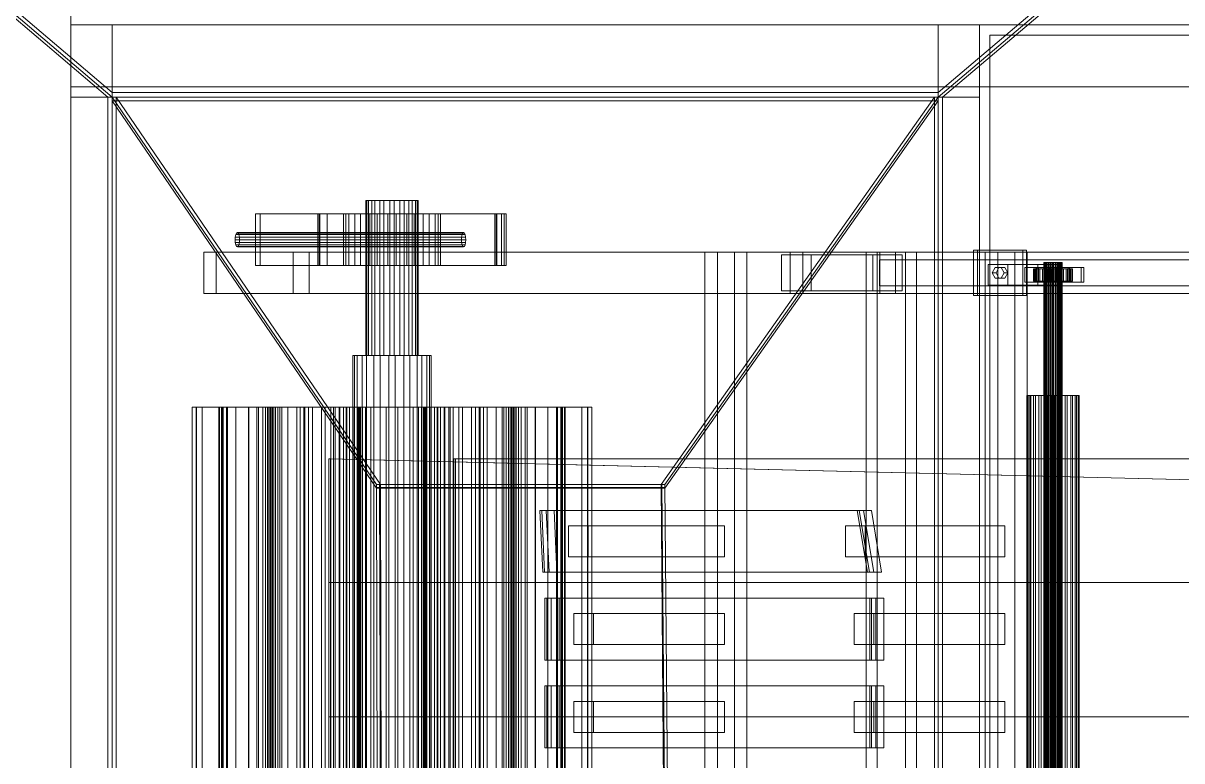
# Model space of a CAD drawing. Header units: millimetres. Extents: x -1970 to 34302, y -65268 to 6837.
# Drawn here: x 1588 to 2710, y -18042 to -17328 of the extents above; entities that cross this region are included whole.
import ezdxf

# ---------------------------------------------------------------- set-up
doc = ezdxf.new("R2010")
doc.units = ezdxf.units.MM
for name, color, linetype, lineweight in [('superior_C01', 7, 'Continuous', 0), ('superior_tolva', 7, 'Continuous', 0), ('superior_tolva-C01', 7, 'Continuous', 0)]:
    doc.layers.add(name, color=color, linetype=linetype, lineweight=lineweight)

msp = doc.modelspace()

# ---------------------------------------------------------------- linework, layer by layer
at = {"layer": 'superior_C01'}
for p, q in [((1920.841, -17500), (1919.719, -17500)), ((1919.719, -17500), (1922.467, -17500)), ((1919.719, -17500), (1919.719, -17650)), ((1925.66, -17500), (1920.841, -17500)), ((1920.841, -17500), (1920.841, -17650)), ((1922.467, -17500), (1928.665, -17500)), ((1922.467, -17500), (1922.467, -17650)), ((1933.443, -17500), (1925.66, -17500)), ((1925.66, -17500), (1925.66, -17650)), ((1928.665, -17500), (1937.369, -17500)), ((1928.665, -17500), (1928.665, -17650)), ((1943.006, -17500), (1933.443, -17500)), ((1933.443, -17500), (1933.443, -17650)), ((1937.369, -17500), (1947.255, -17500)), ((1937.369, -17500), (1937.369, -17650)), ((1952.892, -17500), (1943.006, -17500)), ((1943.006, -17500), (1943.006, -17650)), ((1947.255, -17500), (1956.818, -17500)), ((1947.255, -17500), (1947.255, -17650)), ((1961.597, -17500), (1952.892, -17500)), ((1952.892, -17500), (1952.892, -17650)), ((1956.818, -17500), (1964.602, -17500)), ((1956.818, -17500), (1956.818, -17650)), ((1967.795, -17500), (1961.597, -17500)), ((1961.597, -17500), (1961.597, -17650)), ((1964.602, -17500), (1969.421, -17500)), ((1964.602, -17500), (1964.602, -17650)), ((1970.542, -17500), (1967.795, -17500)), ((1967.795, -17500), (1967.795, -17650)), ((1969.421, -17500), (1970.542, -17500)), ((1969.421, -17650), (1969.421, -17500)), ((1970.542, -17500), (1970.542, -17650)), ((2051.039, -17513), (1812.901, -17513)), ((1812.901, -17513), (1812.901, -17563)), ((1817.467, -17513), (1812.901, -17513)), ((1817.467, -17563), (1817.467, -17513)), ((1817.467, -17513), (2055.605, -17513)), ((2044.862, -17513), (1873.402, -17513)), ((1873.402, -17513), (1873.402, -17563)), ((1875.229, -17513), (1873.402, -17513)), ((2046.079, -17513), (1874.62, -17513)), ((1874.62, -17513), (1874.62, -17563)), ((1882.229, -17513), (1874.62, -17513)), ((1875.229, -17563), (1875.229, -17513)), ((1875.229, -17513), (2046.688, -17513)), ((1882.229, -17563), (1882.229, -17513)), ((1882.229, -17513), (2053.689, -17513)), ((1900.361, -17513), (1898.294, -17513)), ((1898.294, -17513), (1903.358, -17513)), ((1898.294, -17513), (1898.294, -17563)), ((1909.243, -17513), (1900.361, -17513)), ((1900.361, -17513), (1900.361, -17563)), ((1903.358, -17513), (1914.781, -17513)), ((1903.358, -17513), (1903.358, -17563)), ((1923.589, -17513), (1909.243, -17513)), ((1909.243, -17513), (1909.243, -17563)), ((1914.781, -17513), (1930.825, -17513)), ((1914.781, -17513), (1914.781, -17563)), ((1941.215, -17513), (1923.589, -17513)), ((1923.589, -17513), (1923.589, -17563)), ((1930.825, -17513), (1949.047, -17513)), ((1930.825, -17513), (1930.825, -17563)), ((1959.437, -17513), (1941.215, -17513)), ((1941.215, -17513), (1941.215, -17563)), ((1949.047, -17513), (1966.672, -17513)), ((1949.047, -17513), (1949.047, -17563)), ((1975.48, -17513), (1959.437, -17513)), ((1959.437, -17513), (1959.437, -17563)), ((1966.672, -17513), (1981.018, -17513)), ((1966.672, -17513), (1966.672, -17563)), ((1986.904, -17513), (1975.48, -17513)), ((1975.48, -17513), (1975.48, -17563)), ((1981.018, -17513), (1989.901, -17513)), ((1981.018, -17513), (1981.018, -17563)), ((1991.967, -17513), (1986.904, -17513)), ((1986.904, -17513), (1986.904, -17563)), ((1989.901, -17513), (1991.967, -17513)), ((1989.901, -17563), (1989.901, -17513)), ((1991.967, -17513), (1991.967, -17563)), ((2044.862, -17563), (2044.862, -17513)), ((2044.862, -17513), (2046.688, -17513)), ((2046.079, -17563), (2046.079, -17513)), ((2046.079, -17513), (2053.689, -17513)), ((2046.688, -17513), (2046.688, -17563)), ((2051.039, -17563), (2051.039, -17513)), ((2051.039, -17513), (2055.605, -17513)), ((2053.689, -17513), (2053.689, -17563)), ((2055.605, -17513), (2055.605, -17563)), ((1793.241, -17538), (1793.404, -17535.321)), ((1793.404, -17540.679), (1793.241, -17538)), ((1793.241, -17538), (2012.328, -17538)), ((1793.404, -17535.321), (1793.865, -17533.05)), ((1793.404, -17535.321), (2012.491, -17535.321)), ((1793.865, -17533.05), (1794.557, -17531.533)), ((1793.865, -17533.05), (2012.952, -17533.05)), ((1794.557, -17531.533), (1795.372, -17531)), ((1794.557, -17531.533), (2013.644, -17531.533)), ((1795.372, -17531), (1796.187, -17531.533)), ((2014.459, -17531), (1795.372, -17531)), ((1796.187, -17531.533), (1796.879, -17533.05)), ((1796.187, -17531.533), (2015.274, -17531.533)), ((1796.879, -17533.05), (1797.341, -17535.321)), ((1796.879, -17533.05), (2015.966, -17533.05)), ((1797.341, -17535.321), (1797.503, -17538)), ((1797.341, -17535.321), (2016.427, -17535.321)), ((1797.503, -17538), (1797.341, -17540.679)), ((1797.503, -17538), (2016.59, -17538)), ((2012.491, -17535.321), (2012.328, -17538)), ((2012.328, -17538), (2012.491, -17540.679)), ((2012.952, -17533.05), (2012.491, -17535.321)), ((2013.644, -17531.533), (2012.952, -17533.05)), ((2014.459, -17531), (2013.644, -17531.533)), ((2015.274, -17531.533), (2014.459, -17531)), ((2015.966, -17533.05), (2015.274, -17531.533)), ((2016.427, -17535.321), (2015.966, -17533.05)), ((2016.59, -17538), (2016.427, -17535.321)), ((2016.427, -17540.679), (2016.59, -17538)), ((1793.865, -17542.95), (1793.404, -17540.679)), ((1793.404, -17540.679), (2012.491, -17540.679)), ((1794.557, -17544.467), (1793.865, -17542.95)), ((1793.865, -17542.95), (2012.952, -17542.95)), ((1795.372, -17545), (1794.557, -17544.467)), ((1794.557, -17544.467), (2013.644, -17544.467)), ((1796.187, -17544.467), (1795.372, -17545)), ((1795.372, -17545), (2014.459, -17545)), ((1796.879, -17542.95), (1796.187, -17544.467)), ((1796.187, -17544.467), (2015.274, -17544.467)), ((1797.341, -17540.679), (1796.879, -17542.95)), ((1796.879, -17542.95), (2015.966, -17542.95)), ((1797.341, -17540.679), (2016.427, -17540.679)), ((2012.491, -17540.679), (2012.952, -17542.95)), ((2012.952, -17542.95), (2013.644, -17544.467)), ((2013.644, -17544.467), (2014.459, -17545)), ((2014.459, -17545), (2015.274, -17544.467)), ((2015.274, -17544.467), (2015.966, -17542.95)), ((2015.966, -17542.95), (2016.427, -17540.679)), ((2555.999, -17548), (2508.371, -17548)), ((2508.371, -17548), (2508.371, -17592)), ((2512.024, -17548), (2508.371, -17548)), ((2512.024, -17592), (2512.024, -17548)), ((2512.024, -17548), (2559.651, -17548)), ((2555.999, -17592), (2555.999, -17548)), ((2555.999, -17548), (2559.651, -17548)), ((2559.651, -17548), (2559.651, -17592)), ((1762.806, -17550), (1774.981, -17550)), ((1762.806, -17590), (1762.806, -17550)), ((2330.717, -17550), (1762.806, -17550)), ((1774.981, -17550), (1774.981, -17590)), ((1774.981, -17550), (2342.892, -17550)), ((1849.553, -17550), (1864.772, -17550)), ((1849.553, -17590), (1849.553, -17550)), ((2417.465, -17550), (1849.553, -17550)), ((1864.772, -17550), (1864.772, -17590)), ((1864.772, -17550), (2432.683, -17550)), ((2276.695, -17550), (2248.118, -17550)), ((2248.118, -17550), (2248.118, -18450)), ((2260.293, -17550), (2248.118, -17550)), ((2260.293, -18450), (2260.293, -17550)), ((2260.293, -17550), (2288.87, -17550)), ((2276.695, -18450), (2276.695, -17550)), ((2276.695, -17550), (2288.87, -17550)), ((2288.87, -17550), (2288.87, -18450)), ((2351.093, -17552.5), (2322.516, -17552.5)), ((2322.516, -17552.5), (2322.516, -17587.5)), ((2410.786, -17552.5), (2322.516, -17552.5)), ((2330.717, -17550), (2342.892, -17550)), ((2330.717, -17590), (2330.717, -17550)), ((3473.779, -17550), (2330.717, -17550)), ((2342.892, -17550), (2342.892, -17590)), ((2342.892, -17550), (3485.954, -17550)), ((2351.093, -17587.5), (2351.093, -17552.5)), ((2351.093, -17552.5), (2439.362, -17552.5)), ((2442.603, -17550), (2404.501, -17550)), ((2404.501, -17550), (2404.501, -18450)), ((2415.154, -17550), (2404.501, -17550)), ((2410.786, -17587.5), (2410.786, -17552.5)), ((2410.786, -17552.5), (2439.362, -17552.5)), ((2415.154, -18450), (2415.154, -17550)), ((2415.154, -17550), (2453.256, -17550)), ((2417.28, -17557.5), (2432.868, -17557.5)), ((2417.28, -17582.5), (2417.28, -17557.5)), ((3472.073, -17557.5), (2417.28, -17557.5)), ((2417.465, -17550), (2432.683, -17550)), ((2417.465, -17590), (2417.465, -17550)), ((3560.527, -17550), (2417.465, -17550)), ((2432.683, -17550), (2432.683, -17590)), ((2432.683, -17550), (3575.745, -17550)), ((2432.868, -17557.5), (2432.868, -17582.5)), ((2432.868, -17557.5), (3487.661, -17557.5)), ((2439.362, -17552.5), (2439.362, -17587.5)), ((2442.603, -18450), (2442.603, -17550)), ((2442.603, -17550), (2453.256, -17550)), ((2453.256, -17550), (2453.256, -18450)), ((2548.172, -17550), (2519.596, -17550)), ((2519.596, -17550), (2519.596, -18450)), ((2531.771, -17550), (2519.596, -17550)), ((2531.771, -18450), (2531.771, -17550)), ((2531.771, -17550), (2560.347, -17550)), ((2548.172, -18450), (2548.172, -17550)), ((2548.172, -17550), (2560.347, -17550)), ((2560.347, -17550), (2560.347, -18450)), ((2576.528, -17560), (2576.332, -17560)), ((2576.332, -17560), (2576.749, -17560)), ((2576.332, -18440), (2576.332, -17560)), ((2577.323, -17560), (2576.528, -17560)), ((2576.528, -18440), (2576.528, -17560)), ((2576.749, -17560), (2577.75, -17560)), ((2576.749, -18440), (2576.749, -17560)), ((2578.663, -17560), (2577.323, -17560)), ((2577.323, -18440), (2577.323, -17560)), ((2577.75, -17560), (2579.267, -17560)), ((2577.75, -18440), (2577.75, -17560)), ((2580.457, -17560), (2578.663, -17560)), ((2578.663, -18440), (2578.663, -17560)), ((2579.267, -17560), (2581.197, -17560)), ((2579.267, -18440), (2579.267, -17560)), ((2582.583, -17560), (2580.457, -17560)), ((2580.457, -18440), (2580.457, -17560)), ((2581.197, -17560), (2583.408, -17560)), ((2581.197, -18440), (2581.197, -17560)), ((2584.895, -17560), (2582.583, -17560)), ((2582.583, -18440), (2582.583, -17560)), ((2583.408, -17560), (2585.749, -17560)), ((2583.408, -18440), (2583.408, -17560)), ((2587.236, -17560), (2584.895, -17560)), ((2584.895, -18440), (2584.895, -17560)), ((2585.749, -17560), (2588.062, -17560)), ((2585.749, -18440), (2585.749, -17560)), ((2589.447, -17560), (2587.236, -17560)), ((2587.236, -18440), (2587.236, -17560)), ((2588.062, -17560), (2590.187, -17560)), ((2588.062, -18440), (2588.062, -17560)), ((2591.377, -17560), (2589.447, -17560)), ((2589.447, -18440), (2589.447, -17560)), ((2590.187, -17560), (2591.981, -17560)), ((2590.187, -18440), (2590.187, -17560)), ((2592.894, -17560), (2591.377, -17560)), ((2591.377, -18440), (2591.377, -17560)), ((2591.981, -17560), (2593.321, -17560)), ((2591.981, -18440), (2591.981, -17560)), ((2593.895, -17560), (2592.894, -17560)), ((2592.894, -18440), (2592.894, -17560)), ((2593.321, -17560), (2594.116, -17560)), ((2593.321, -18440), (2593.321, -17560)), ((2594.312, -17560), (2593.895, -17560)), ((2593.895, -17560), (2593.895, -18440)), ((2594.116, -17560), (2594.312, -17560)), ((2594.116, -18440), (2594.116, -17560)), ((2594.312, -18440), (2594.312, -17560)), ((1812.901, -17563), (2051.039, -17563)), ((1812.901, -17563), (1817.467, -17563)), ((2055.605, -17563), (1817.467, -17563)), ((1873.402, -17563), (2044.862, -17563)), ((1873.402, -17563), (1875.229, -17563)), ((1874.62, -17563), (2046.079, -17563)), ((1874.62, -17563), (1882.229, -17563)), ((2046.688, -17563), (1875.229, -17563)), ((2053.689, -17563), (1882.229, -17563)), ((1903.358, -17563), (1898.294, -17563)), ((1898.294, -17563), (1900.361, -17563)), ((1900.361, -17563), (1909.243, -17563)), ((1914.781, -17563), (1903.358, -17563)), ((1909.243, -17563), (1923.589, -17563)), ((1930.825, -17563), (1914.781, -17563)), ((1923.589, -17563), (1941.215, -17563)), ((1949.047, -17563), (1930.825, -17563)), ((1941.215, -17563), (1959.437, -17563)), ((1966.672, -17563), (1949.047, -17563)), ((1959.437, -17563), (1975.48, -17563)), ((1981.018, -17563), (1966.672, -17563)), ((1975.48, -17563), (1986.904, -17563)), ((1989.901, -17563), (1981.018, -17563)), ((1986.904, -17563), (1991.967, -17563)), ((1991.967, -17563), (1989.901, -17563)), ((2046.688, -17563), (2044.862, -17563)), ((2053.689, -17563), (2046.079, -17563)), ((2055.605, -17563), (2051.039, -17563)), ((2541.711, -17562), (2522.66, -17562)), ((2522.66, -17562), (2522.66, -17582)), ((2570.622, -17562), (2522.66, -17562)), ((2526.47, -17570), (2529.327, -17564.804)), ((2529.327, -17575.196), (2526.47, -17570)), ((2526.47, -17570), (2530.122, -17570)), ((2529.327, -17564.804), (2535.043, -17564.804)), ((2532.98, -17564.804), (2529.327, -17564.804)), ((2532.98, -17564.804), (2530.122, -17570)), ((2530.122, -17570), (2532.98, -17575.196)), ((2538.695, -17564.804), (2532.98, -17564.804)), ((2535.043, -17564.804), (2537.9, -17570)), ((2538.695, -17564.804), (2535.043, -17564.804)), ((2537.9, -17570), (2535.043, -17575.196)), ((2541.553, -17570), (2537.9, -17570)), ((2541.553, -17570), (2538.695, -17564.804)), ((2538.695, -17575.196), (2541.553, -17570)), ((2541.711, -17582), (2541.711, -17562)), ((2541.711, -17562), (2589.673, -17562)), ((2569.405, -17565), (2557.974, -17565)), ((2557.974, -17565), (2557.974, -17579)), ((2570.758, -17565), (2557.974, -17565)), ((2566.757, -17566), (2566.344, -17566)), ((2566.344, -17566), (2576.332, -17566)), ((2566.344, -17578), (2566.344, -17566)), ((2566.344, -17566), (2567.224, -17566)), ((2568.435, -17566), (2566.757, -17566)), ((2566.757, -17566), (2576.528, -17566)), ((2566.757, -17578), (2566.757, -17566)), ((2567.224, -17566), (2576.749, -17566)), ((2567.224, -17578), (2567.224, -17566)), ((2567.224, -17566), (2569.337, -17566)), ((2571.265, -17566), (2568.435, -17566)), ((2568.435, -17566), (2577.323, -17566)), ((2568.435, -17578), (2568.435, -17566)), ((2612.71, -17565), (2568.892, -17565)), ((2568.892, -17565), (2568.892, -17579)), ((2571.327, -17565), (2568.892, -17565)), ((2569.337, -17566), (2577.75, -17566)), ((2569.337, -17578), (2569.337, -17566)), ((2569.337, -17566), (2572.54, -17566)), ((2569.405, -17579), (2569.405, -17565)), ((2569.405, -17565), (2582.189, -17565)), ((2570.622, -17582), (2570.622, -17562)), ((2570.622, -17562), (2589.673, -17562)), ((2570.758, -17579), (2570.758, -17565)), ((2570.758, -17565), (2582.189, -17565)), ((2575.052, -17566), (2571.265, -17566)), ((2571.265, -17566), (2578.663, -17566)), ((2571.265, -17578), (2571.265, -17566)), ((2571.327, -17579), (2571.327, -17565)), ((2571.327, -17565), (2615.145, -17565)), ((2572.54, -17566), (2579.267, -17566)), ((2572.54, -17578), (2572.54, -17566)), ((2572.54, -17566), (2576.614, -17566)), ((2579.539, -17566), (2575.052, -17566)), ((2575.052, -17566), (2580.457, -17566)), ((2575.052, -17578), (2575.052, -17566)), ((2576.332, -17566), (2576.528, -17566)), ((2576.332, -17566), (2576.332, -17578)), ((2576.749, -17566), (2576.332, -17566)), ((2576.528, -17566), (2577.323, -17566)), ((2576.528, -17566), (2576.528, -17578)), ((2576.614, -17566), (2581.197, -17566)), ((2576.614, -17578), (2576.614, -17566)), ((2576.614, -17566), (2581.281, -17566)), ((2576.749, -17566), (2576.749, -17578)), ((2577.75, -17566), (2576.749, -17566)), ((2577.323, -17566), (2578.663, -17566)), ((2577.323, -17566), (2577.323, -17578)), ((2577.75, -17566), (2577.75, -17578)), ((2579.267, -17566), (2577.75, -17566)), ((2578.663, -17566), (2580.457, -17566)), ((2578.663, -17566), (2578.663, -17578)), ((2579.267, -17566), (2579.267, -17578)), ((2581.197, -17566), (2579.267, -17566)), ((2584.42, -17566), (2579.539, -17566)), ((2579.539, -17566), (2582.583, -17566)), ((2579.539, -17578), (2579.539, -17566)), ((2580.457, -17566), (2582.583, -17566)), ((2580.457, -17566), (2580.457, -17578)), ((2581.197, -17566), (2581.197, -17578)), ((2583.408, -17566), (2581.197, -17566)), ((2581.281, -17566), (2583.408, -17566)), ((2581.281, -17578), (2581.281, -17566)), ((2581.281, -17566), (2586.224, -17566)), ((2582.189, -17565), (2582.189, -17579)), ((2582.583, -17566), (2584.895, -17566)), ((2582.583, -17566), (2582.583, -17578)), ((2583.408, -17566), (2583.408, -17578)), ((2585.749, -17566), (2583.408, -17566)), ((2589.363, -17566), (2584.42, -17566)), ((2584.42, -17566), (2584.895, -17566)), ((2584.42, -17578), (2584.42, -17566)), ((2584.895, -17566), (2587.236, -17566)), ((2584.895, -17566), (2584.895, -17578)), ((2586.224, -17566), (2585.749, -17566)), ((2585.749, -17566), (2585.749, -17578)), ((2588.062, -17566), (2585.749, -17566)), ((2586.224, -17578), (2586.224, -17566)), ((2586.224, -17566), (2591.105, -17566)), ((2589.363, -17566), (2587.236, -17566)), ((2587.236, -17566), (2589.447, -17566)), ((2587.236, -17566), (2587.236, -17578)), ((2591.105, -17566), (2588.062, -17566)), ((2588.062, -17566), (2588.062, -17578)), ((2590.187, -17566), (2588.062, -17566)), ((2599.886, -17565), (2588.456, -17565)), ((2588.456, -17565), (2588.456, -17579)), ((2601.24, -17565), (2588.456, -17565)), ((2594.03, -17566), (2589.363, -17566)), ((2589.363, -17578), (2589.363, -17566)), ((2594.03, -17566), (2589.447, -17566)), ((2589.447, -17566), (2591.377, -17566)), ((2589.447, -17566), (2589.447, -17578)), ((2589.673, -17562), (2589.673, -17582)), ((2595.592, -17566), (2590.187, -17566)), ((2590.187, -17566), (2590.187, -17578)), ((2591.981, -17566), (2590.187, -17566)), ((2591.105, -17578), (2591.105, -17566)), ((2591.105, -17566), (2595.592, -17566)), ((2598.104, -17566), (2591.377, -17566)), ((2591.377, -17566), (2592.894, -17566)), ((2591.377, -17566), (2591.377, -17578)), ((2599.38, -17566), (2591.981, -17566)), ((2591.981, -17566), (2591.981, -17578)), ((2593.321, -17566), (2591.981, -17566)), ((2601.307, -17566), (2592.894, -17566)), ((2592.894, -17566), (2593.895, -17566)), ((2592.894, -17566), (2592.894, -17578)), ((2602.209, -17566), (2593.321, -17566)), ((2593.321, -17566), (2593.321, -17578)), ((2594.116, -17566), (2593.321, -17566)), ((2593.895, -17566), (2603.421, -17566)), ((2593.895, -17578), (2593.895, -17566)), ((2593.895, -17566), (2594.312, -17566)), ((2598.104, -17566), (2594.03, -17566)), ((2594.03, -17578), (2594.03, -17566)), ((2603.887, -17566), (2594.116, -17566)), ((2594.116, -17566), (2594.116, -17578)), ((2594.312, -17566), (2594.116, -17566)), ((2604.301, -17566), (2594.312, -17566)), ((2594.312, -17566), (2594.312, -17578)), ((2595.592, -17578), (2595.592, -17566)), ((2595.592, -17566), (2599.38, -17566)), ((2601.307, -17566), (2598.104, -17566)), ((2598.104, -17578), (2598.104, -17566)), ((2599.38, -17578), (2599.38, -17566)), ((2599.38, -17566), (2602.209, -17566)), ((2599.886, -17579), (2599.886, -17565)), ((2599.886, -17565), (2612.67, -17565)), ((2601.24, -17579), (2601.24, -17565)), ((2601.24, -17565), (2612.67, -17565)), ((2603.421, -17566), (2601.307, -17566)), ((2601.307, -17578), (2601.307, -17566)), ((2602.209, -17578), (2602.209, -17566)), ((2602.209, -17566), (2603.887, -17566)), ((2603.421, -17566), (2603.421, -17578)), ((2604.301, -17566), (2603.421, -17566)), ((2603.887, -17578), (2603.887, -17566)), ((2603.887, -17566), (2604.301, -17566)), ((2604.301, -17578), (2604.301, -17566)), ((2612.67, -17565), (2612.67, -17579)), ((2612.71, -17579), (2612.71, -17565)), ((2612.71, -17565), (2615.145, -17565)), ((2615.145, -17565), (2615.145, -17579)), ((2432.868, -17582.5), (2417.28, -17582.5)), ((2417.28, -17582.5), (3472.073, -17582.5)), ((2432.868, -17582.5), (3487.661, -17582.5)), ((2522.66, -17582), (2541.711, -17582)), ((2522.66, -17582), (2570.622, -17582)), ((2535.043, -17575.196), (2529.327, -17575.196)), ((2532.98, -17575.196), (2529.327, -17575.196)), ((2532.98, -17575.196), (2538.695, -17575.196)), ((2538.695, -17575.196), (2535.043, -17575.196)), ((2589.673, -17582), (2541.711, -17582)), ((2557.974, -17579), (2569.405, -17579)), ((2557.974, -17579), (2570.758, -17579)), ((2576.332, -17578), (2566.344, -17578)), ((2566.344, -17578), (2566.757, -17578)), ((2567.224, -17578), (2566.344, -17578)), ((2576.528, -17578), (2566.757, -17578)), ((2566.757, -17578), (2568.435, -17578)), ((2576.749, -17578), (2567.224, -17578)), ((2569.337, -17578), (2567.224, -17578)), ((2577.323, -17578), (2568.435, -17578)), ((2568.435, -17578), (2571.265, -17578)), ((2568.892, -17579), (2612.71, -17579)), ((2568.892, -17579), (2571.327, -17579)), ((2577.75, -17578), (2569.337, -17578)), ((2572.54, -17578), (2569.337, -17578)), ((2582.189, -17579), (2569.405, -17579)), ((2589.673, -17582), (2570.622, -17582)), ((2582.189, -17579), (2570.758, -17579)), ((2578.663, -17578), (2571.265, -17578)), ((2571.265, -17578), (2575.052, -17578)), ((2615.145, -17579), (2571.327, -17579)), ((2579.267, -17578), (2572.54, -17578)), ((2576.614, -17578), (2572.54, -17578)), ((2580.457, -17578), (2575.052, -17578)), ((2575.052, -17578), (2579.539, -17578)), ((2576.528, -17578), (2576.332, -17578)), ((2576.332, -17578), (2576.749, -17578)), ((2577.323, -17578), (2576.528, -17578)), ((2581.197, -17578), (2576.614, -17578)), ((2581.281, -17578), (2576.614, -17578)), ((2576.749, -17578), (2577.75, -17578)), ((2578.663, -17578), (2577.323, -17578)), ((2577.75, -17578), (2579.267, -17578)), ((2580.457, -17578), (2578.663, -17578)), ((2579.267, -17578), (2581.197, -17578)), ((2582.583, -17578), (2579.539, -17578)), ((2579.539, -17578), (2584.42, -17578)), ((2582.583, -17578), (2580.457, -17578)), ((2581.197, -17578), (2583.408, -17578)), ((2583.408, -17578), (2581.281, -17578)), ((2586.224, -17578), (2581.281, -17578)), ((2584.895, -17578), (2582.583, -17578)), ((2583.408, -17578), (2585.749, -17578)), ((2584.895, -17578), (2584.42, -17578)), ((2584.42, -17578), (2589.363, -17578)), ((2587.236, -17578), (2584.895, -17578)), ((2585.749, -17578), (2586.224, -17578)), ((2585.749, -17578), (2588.062, -17578)), ((2591.105, -17578), (2586.224, -17578)), ((2589.447, -17578), (2587.236, -17578)), ((2587.236, -17578), (2589.363, -17578)), ((2588.062, -17578), (2591.105, -17578)), ((2588.062, -17578), (2590.187, -17578)), ((2588.456, -17579), (2599.886, -17579)), ((2588.456, -17579), (2601.24, -17579)), ((2589.363, -17578), (2594.03, -17578)), ((2591.377, -17578), (2589.447, -17578)), ((2589.447, -17578), (2594.03, -17578)), ((2590.187, -17578), (2595.592, -17578)), ((2590.187, -17578), (2591.981, -17578)), ((2595.592, -17578), (2591.105, -17578)), ((2592.894, -17578), (2591.377, -17578)), ((2591.377, -17578), (2598.104, -17578)), ((2591.981, -17578), (2599.38, -17578)), ((2591.981, -17578), (2593.321, -17578)), ((2593.895, -17578), (2592.894, -17578)), ((2592.894, -17578), (2601.307, -17578)), ((2593.321, -17578), (2602.209, -17578)), ((2593.321, -17578), (2594.116, -17578)), ((2603.421, -17578), (2593.895, -17578)), ((2594.312, -17578), (2593.895, -17578)), ((2594.03, -17578), (2598.104, -17578)), ((2594.116, -17578), (2603.887, -17578)), ((2594.116, -17578), (2594.312, -17578)), ((2594.312, -17578), (2604.301, -17578)), ((2599.38, -17578), (2595.592, -17578)), ((2598.104, -17578), (2601.307, -17578)), ((2602.209, -17578), (2599.38, -17578)), ((2612.67, -17579), (2599.886, -17579)), ((2612.67, -17579), (2601.24, -17579)), ((2601.307, -17578), (2603.421, -17578)), ((2603.887, -17578), (2602.209, -17578)), ((2603.421, -17578), (2604.301, -17578)), ((2604.301, -17578), (2603.887, -17578)), ((2615.145, -17579), (2612.71, -17579)), ((1774.981, -17590), (1762.806, -17590)), ((1762.806, -17590), (2330.717, -17590)), ((1774.981, -17590), (2342.892, -17590)), ((1864.772, -17590), (1849.553, -17590)), ((1849.553, -17590), (2417.465, -17590)), ((1864.772, -17590), (2432.683, -17590)), ((2322.516, -17587.5), (2351.093, -17587.5)), ((2410.786, -17587.5), (2322.516, -17587.5)), ((2342.892, -17590), (2330.717, -17590)), ((2330.717, -17590), (3473.779, -17590)), ((2342.892, -17590), (3485.954, -17590)), ((2439.362, -17587.5), (2351.093, -17587.5)), ((2439.362, -17587.5), (2410.786, -17587.5)), ((2432.683, -17590), (2417.465, -17590)), ((2417.465, -17590), (3560.527, -17590)), ((2432.683, -17590), (3575.745, -17590)), ((2508.371, -17592), (2555.999, -17592)), ((2508.371, -17592), (2512.024, -17592)), ((2559.651, -17592), (2512.024, -17592)), ((2559.651, -17592), (2555.999, -17592)), ((1908.934, -17650), (1907.263, -17650)), ((1907.263, -17650), (1911.357, -17650)), ((1907.263, -17650), (1907.263, -18350)), ((1916.115, -17650), (1908.934, -17650)), ((1908.934, -17650), (1908.934, -18350)), ((1911.357, -17650), (1920.593, -17650)), ((1911.357, -17650), (1911.357, -18350)), ((1927.714, -17650), (1916.115, -17650)), ((1916.115, -17650), (1916.115, -18350)), ((1922.467, -17650), (1919.719, -17650)), ((1919.719, -17650), (1920.841, -17650)), ((1920.593, -17650), (1933.565, -17650)), ((1920.593, -17650), (1920.593, -18350)), ((1920.841, -17650), (1925.66, -17650)), ((1928.665, -17650), (1922.467, -17650)), ((1925.66, -17650), (1933.443, -17650)), ((1941.965, -17650), (1927.714, -17650)), ((1927.714, -17650), (1927.714, -18350)), ((1937.369, -17650), (1928.665, -17650)), ((1933.443, -17650), (1943.006, -17650)), ((1933.565, -17650), (1948.297, -17650)), ((1933.565, -17650), (1933.565, -18350)), ((1947.255, -17650), (1937.369, -17650)), ((1956.697, -17650), (1941.965, -17650)), ((1941.965, -17650), (1941.965, -18350)), ((1943.006, -17650), (1952.892, -17650)), ((1956.818, -17650), (1947.255, -17650)), ((1948.297, -17650), (1962.547, -17650)), ((1948.297, -17650), (1948.297, -18350)), ((1952.892, -17650), (1961.597, -17650)), ((1969.669, -17650), (1956.697, -17650)), ((1956.697, -17650), (1956.697, -18350)), ((1964.602, -17650), (1956.818, -17650)), ((1961.597, -17650), (1967.795, -17650)), ((1962.547, -17650), (1974.146, -17650)), ((1962.547, -17650), (1962.547, -18350)), ((1969.421, -17650), (1964.602, -17650)), ((1967.795, -17650), (1970.542, -17650)), ((1970.542, -17650), (1969.421, -17650)), ((1978.905, -17650), (1969.669, -17650)), ((1969.669, -17650), (1969.669, -18350)), ((1974.146, -17650), (1981.328, -17650)), ((1974.146, -17650), (1974.146, -18350)), ((1982.999, -17650), (1978.905, -17650)), ((1978.905, -17650), (1978.905, -18350)), ((1981.328, -17650), (1982.999, -17650)), ((1981.328, -18350), (1981.328, -17650)), ((1982.999, -17650), (1982.999, -18350)), ((2560.503, -17688.85), (2559.951, -17688.85)), ((2559.951, -17688.85), (2561.127, -17688.85)), ((2559.951, -18311.15), (2559.951, -17688.85)), ((2562.747, -17688.85), (2560.503, -17688.85)), ((2560.503, -18311.15), (2560.503, -17688.85)), ((2561.127, -17688.85), (2563.953, -17688.85)), ((2561.127, -18311.15), (2561.127, -17688.85)), ((2566.529, -17688.85), (2562.747, -17688.85)), ((2562.747, -18311.15), (2562.747, -17688.85)), ((2563.953, -17688.85), (2568.234, -17688.85)), ((2563.953, -18311.15), (2563.953, -17688.85)), ((2571.592, -17688.85), (2566.529, -17688.85)), ((2566.529, -18311.15), (2566.529, -17688.85)), ((2568.234, -17688.85), (2573.681, -17688.85)), ((2568.234, -18311.15), (2568.234, -17688.85)), ((2577.591, -17688.85), (2571.592, -17688.85)), ((2571.592, -18311.15), (2571.592, -17688.85)), ((2573.681, -17688.85), (2579.92, -17688.85)), ((2573.681, -18311.15), (2573.681, -17688.85)), ((2584.116, -17688.85), (2577.591, -17688.85)), ((2577.591, -18311.15), (2577.591, -17688.85)), ((2579.92, -17688.85), (2586.528, -17688.85)), ((2579.92, -18311.15), (2579.92, -17688.85)), ((2590.724, -17688.85), (2584.116, -17688.85)), ((2584.116, -18311.15), (2584.116, -17688.85)), ((2586.528, -17688.85), (2593.053, -17688.85)), ((2586.528, -18311.15), (2586.528, -17688.85)), ((2596.964, -17688.85), (2590.724, -17688.85)), ((2590.724, -18311.15), (2590.724, -17688.85)), ((2593.053, -17688.85), (2599.052, -17688.85)), ((2593.053, -18311.15), (2593.053, -17688.85)), ((2602.41, -17688.85), (2596.964, -17688.85)), ((2596.964, -18311.15), (2596.964, -17688.85)), ((2599.052, -17688.85), (2604.115, -17688.85)), ((2599.052, -18311.15), (2599.052, -17688.85)), ((2606.692, -17688.85), (2602.41, -17688.85)), ((2602.41, -18311.15), (2602.41, -17688.85)), ((2604.115, -17688.85), (2607.897, -17688.85)), ((2604.115, -18311.15), (2604.115, -17688.85)), ((2609.517, -17688.85), (2606.692, -17688.85)), ((2606.692, -18311.15), (2606.692, -17688.85)), ((2607.897, -17688.85), (2610.141, -17688.85)), ((2607.897, -18311.15), (2607.897, -17688.85)), ((2610.693, -17688.85), (2609.517, -17688.85)), ((2609.517, -17688.85), (2609.517, -18311.15)), ((2610.141, -17688.85), (2610.693, -17688.85)), ((2610.141, -18311.15), (2610.141, -17688.85)), ((2610.693, -18311.15), (2610.693, -17688.85)), ((1755.535, -17700), (1751.708, -17700)), ((1751.708, -17700), (1777.537, -17700)), ((1751.708, -18300), (1751.708, -17700)), ((1780.853, -17700), (1755.535, -17700)), ((1755.535, -17700), (1755.535, -18300)), ((1780.995, -17700), (1755.698, -17700)), ((1755.698, -17700), (1761.175, -17700)), ((1755.698, -17700), (1755.698, -18300)), ((1761.175, -17700), (1785.74, -17700)), ((1761.175, -18300), (1761.175, -17700)), ((1777.537, -17700), (1780.853, -17700)), ((1777.537, -17700), (1777.537, -18300)), ((1777.957, -18300), (1777.957, -17700)), ((1777.957, -17700), (1826.813, -17700)), ((1777.957, -17700), (1780.083, -17700)), ((1828.94, -17700), (1780.083, -17700)), ((1780.083, -17700), (1780.083, -18300)), ((1780.853, -18300), (1780.853, -17700)), ((1785.74, -17700), (1780.995, -17700)), ((1780.995, -18300), (1780.995, -17700)), ((1829.303, -17700), (1781.675, -17700)), ((1781.675, -17700), (1781.675, -18300)), ((1784.719, -17700), (1781.675, -17700)), ((1784.719, -18300), (1784.719, -17700)), ((1784.719, -17700), (1832.346, -17700)), ((1785.74, -17700), (1785.74, -18300)), ((1806.173, -17700), (1794.068, -17700)), ((1794.068, -17700), (1814.24, -17700)), ((1794.068, -18300), (1794.068, -17700)), ((1824.729, -17700), (1806.173, -17700)), ((1806.173, -17700), (1806.173, -18300)), ((1825.117, -17700), (1806.62, -17700)), ((1806.62, -17700), (1819.933, -17700)), ((1806.62, -17700), (1806.62, -18300)), ((1814.24, -17700), (1824.729, -17700)), ((1814.24, -17700), (1814.24, -18300)), ((1815.989, -18300), (1815.989, -17700)), ((1815.989, -17700), (1852.982, -17700)), ((1815.989, -17700), (1822.716, -17700)), ((1819.933, -17700), (1836.652, -17700)), ((1819.933, -18300), (1819.933, -17700)), ((1859.71, -17700), (1822.716, -17700)), ((1822.716, -17700), (1822.716, -18300)), ((1824.729, -18300), (1824.729, -17700)), ((1836.652, -17700), (1825.117, -17700)), ((1825.117, -18300), (1825.117, -17700)), ((1830.825, -17700), (1825.266, -17700)), ((1825.266, -17700), (1827.876, -17700)), ((1825.266, -17700), (1825.266, -18300)), ((1826.813, -17700), (1826.813, -18300)), ((1828.94, -17700), (1826.813, -17700)), ((1860.702, -17700), (1827.065, -17700)), ((1827.065, -17700), (1827.065, -18300)), ((1834.463, -17700), (1827.065, -17700)), ((1827.876, -17700), (1838.477, -17700)), ((1827.876, -17700), (1827.876, -18300)), ((1828.94, -18300), (1828.94, -17700)), ((1829.303, -18300), (1829.303, -17700)), ((1829.303, -17700), (1832.346, -17700)), ((1844.173, -17700), (1830.825, -17700)), ((1830.825, -17700), (1830.825, -18300)), ((1832.346, -17700), (1832.346, -18300)), ((1834.463, -18300), (1834.463, -17700)), ((1834.463, -17700), (1868.101, -17700)), ((1836.652, -17700), (1836.652, -18300)), ((1838.477, -17700), (1856.346, -17700)), ((1838.477, -17700), (1838.477, -18300)), ((1864.401, -17700), (1844.173, -17700)), ((1844.173, -17700), (1844.173, -18300)), ((1852.982, -17700), (1852.982, -18300)), ((1859.71, -17700), (1852.982, -17700)), ((1856.346, -17700), (1880.266, -17700)), ((1856.346, -17700), (1856.346, -18300)), ((1859.71, -18300), (1859.71, -17700)), ((1860.702, -18300), (1860.702, -17700)), ((1860.702, -17700), (1868.101, -17700)), ((1890.131, -17700), (1864.401, -17700)), ((1864.401, -17700), (1864.401, -18300)), ((1868.101, -17700), (1868.101, -18300)), ((1894.045, -17700), (1876.905, -17700)), ((1876.905, -17700), (1886.016, -17700)), ((1876.905, -18300), (1876.905, -17700)), ((1880.266, -17700), (1908.606, -17700)), ((1880.266, -17700), (1880.266, -18300)), ((1886.016, -17700), (1900.867, -17700)), ((1886.016, -17700), (1886.016, -18300)), ((1888.624, -18300), (1888.624, -17700)), ((1888.624, -17700), (1903.843, -17700)), ((1888.624, -17700), (1898.15, -17700)), ((1919.609, -17700), (1890.131, -17700)), ((1890.131, -17700), (1890.131, -18300)), ((1900.867, -17700), (1894.045, -17700)), ((1894.045, -17700), (1894.045, -18300)), ((1901.396, -17700), (1894.656, -17700)), ((1894.656, -17700), (1912.238, -17700)), ((1894.656, -17700), (1894.656, -18300)), ((1913.368, -17700), (1898.15, -17700)), ((1898.15, -17700), (1898.15, -18300)), ((1900.867, -18300), (1900.867, -17700)), ((1916.631, -17700), (1901.396, -17700)), ((1901.396, -18300), (1901.396, -17700)), ((1903.843, -17700), (1903.843, -18300)), ((1913.368, -17700), (1903.843, -17700)), ((1914.724, -17700), (1904.09, -17700)), ((1904.09, -17700), (1904.09, -18300)), ((1913.861, -17700), (1904.09, -17700)), ((1908.606, -17700), (1939.435, -17700)), ((1908.606, -17700), (1908.606, -18300)), ((1912.238, -17700), (1916.631, -17700)), ((1912.238, -18300), (1912.238, -17700)), ((1913.368, -18300), (1913.368, -17700)), ((1913.861, -18300), (1913.861, -17700)), ((1913.861, -17700), (1924.495, -17700)), ((1914.724, -18300), (1914.724, -17700)), ((1914.724, -17700), (1924.495, -17700)), ((1916.631, -17700), (1916.631, -18300)), ((1950.827, -17700), (1919.609, -17700)), ((1919.609, -17700), (1919.609, -18300)), ((1924.495, -17700), (1924.495, -18300)), ((1939.435, -17700), (1970.652, -17700)), ((1939.435, -17700), (1939.435, -18300)), ((1981.656, -17700), (1950.827, -17700)), ((1950.827, -17700), (1950.827, -18300)), ((1976.4, -17700), (1965.767, -17700)), ((1965.767, -17700), (1965.767, -18300)), ((1975.538, -17700), (1965.767, -17700)), ((1970.652, -17700), (2000.13, -17700)), ((1970.652, -17700), (1970.652, -18300)), ((1978.023, -17700), (1973.631, -17700)), ((1973.631, -17700), (1988.865, -17700)), ((1973.631, -17700), (1973.631, -18300)), ((1975.538, -18300), (1975.538, -17700)), ((1975.538, -17700), (1986.172, -17700)), ((1976.4, -18300), (1976.4, -17700)), ((1976.4, -17700), (1986.172, -17700)), ((1976.893, -18300), (1976.893, -17700)), ((1976.893, -17700), (1992.112, -17700)), ((1976.893, -17700), (1986.419, -17700)), ((1995.605, -17700), (1978.023, -17700)), ((1978.023, -18300), (1978.023, -17700)), ((2009.996, -17700), (1981.656, -17700)), ((1981.656, -17700), (1981.656, -18300)), ((1986.172, -17700), (1986.172, -18300)), ((2001.638, -17700), (1986.419, -17700)), ((1986.419, -17700), (1986.419, -18300)), ((1988.865, -17700), (1995.605, -17700)), ((1988.865, -18300), (1988.865, -17700)), ((1989.395, -17700), (1996.217, -17700)), ((2004.246, -17700), (1989.395, -17700)), ((1989.395, -18300), (1989.395, -17700)), ((1992.112, -17700), (1992.112, -18300)), ((2001.638, -17700), (1992.112, -17700)), ((1995.605, -17700), (1995.605, -18300)), ((1996.217, -17700), (2013.357, -17700)), ((1996.217, -17700), (1996.217, -18300)), ((2000.13, -17700), (2025.86, -17700)), ((2000.13, -17700), (2000.13, -18300)), ((2001.638, -18300), (2001.638, -17700)), ((2013.357, -17700), (2004.246, -17700)), ((2004.246, -17700), (2004.246, -18300)), ((2033.916, -17700), (2009.996, -17700)), ((2009.996, -17700), (2009.996, -18300)), ((2013.357, -18300), (2013.357, -17700)), ((2055.798, -17700), (2022.161, -17700)), ((2022.161, -17700), (2022.161, -18300)), ((2029.56, -17700), (2022.161, -17700)), ((2025.86, -17700), (2046.089, -17700)), ((2025.86, -17700), (2025.86, -18300)), ((2029.56, -18300), (2029.56, -17700)), ((2029.56, -17700), (2063.197, -17700)), ((2030.552, -18300), (2030.552, -17700)), ((2030.552, -17700), (2067.546, -17700)), ((2030.552, -17700), (2037.279, -17700)), ((2051.785, -17700), (2033.916, -17700)), ((2033.916, -17700), (2033.916, -18300)), ((2074.273, -17700), (2037.279, -17700)), ((2037.279, -17700), (2037.279, -18300)), ((2046.089, -17700), (2059.437, -17700)), ((2046.089, -17700), (2046.089, -18300)), ((2062.385, -17700), (2051.785, -17700)), ((2051.785, -17700), (2051.785, -18300)), ((2070.328, -17700), (2053.61, -17700)), ((2053.61, -17700), (2065.145, -17700)), ((2053.61, -17700), (2053.61, -18300)), ((2055.798, -18300), (2055.798, -17700)), ((2055.798, -17700), (2063.197, -17700)), ((2105.543, -17700), (2057.915, -17700)), ((2057.915, -17700), (2057.915, -18300)), ((2060.959, -17700), (2057.915, -17700)), ((2059.437, -17700), (2064.996, -17700)), ((2059.437, -18300), (2059.437, -17700)), ((2060.959, -18300), (2060.959, -17700)), ((2060.959, -17700), (2108.587, -17700)), ((2061.322, -18300), (2061.322, -17700)), ((2061.322, -17700), (2110.178, -17700)), ((2061.322, -17700), (2063.449, -17700)), ((2064.996, -17700), (2062.385, -17700)), ((2062.385, -17700), (2062.385, -18300)), ((2063.197, -17700), (2063.197, -18300)), ((2112.305, -17700), (2063.449, -17700)), ((2063.449, -17700), (2063.449, -18300)), ((2064.996, -17700), (2064.996, -18300)), ((2065.145, -17700), (2083.641, -17700)), ((2065.145, -18300), (2065.145, -17700)), ((2065.533, -17700), (2084.089, -17700)), ((2076.021, -17700), (2065.533, -17700)), ((2065.533, -18300), (2065.533, -17700)), ((2067.546, -17700), (2067.546, -18300)), ((2074.273, -17700), (2067.546, -17700)), ((2083.641, -17700), (2070.328, -17700)), ((2070.328, -18300), (2070.328, -17700)), ((2074.273, -18300), (2074.273, -17700)), ((2096.194, -17700), (2076.021, -17700)), ((2076.021, -17700), (2076.021, -18300)), ((2083.641, -17700), (2083.641, -18300)), ((2084.089, -17700), (2096.194, -17700)), ((2084.089, -17700), (2084.089, -18300)), ((2096.194, -18300), (2096.194, -17700)), ((2129.086, -17700), (2104.522, -17700)), ((2104.522, -17700), (2109.267, -17700)), ((2104.522, -17700), (2104.522, -18300)), ((2105.543, -18300), (2105.543, -17700)), ((2105.543, -17700), (2108.587, -17700)), ((2108.587, -17700), (2108.587, -18300)), ((2109.267, -17700), (2134.563, -17700)), ((2109.267, -18300), (2109.267, -17700)), ((2109.409, -17700), (2134.727, -17700)), ((2112.725, -17700), (2109.409, -17700)), ((2109.409, -18300), (2109.409, -17700)), ((2110.178, -17700), (2110.178, -18300)), ((2112.305, -17700), (2110.178, -17700)), ((2112.305, -18300), (2112.305, -17700)), ((2138.554, -17700), (2112.725, -17700)), ((2112.725, -17700), (2112.725, -18300)), ((2134.563, -17700), (2129.086, -17700)), ((2129.086, -18300), (2129.086, -17700)), ((2134.563, -17700), (2134.563, -18300)), ((2134.727, -17700), (2138.554, -17700)), ((2134.727, -17700), (2134.727, -18300)), ((2138.554, -18300), (2138.554, -17700)), ((1883.915, -17870), (1883.915, -17750)), ((1883.915, -17750), (2777.706, -17771.702)), ((1885.731, -17750), (1883.915, -17750)), ((2779.522, -17771.702), (1885.731, -17750)), ((1885.731, -17750), (1885.731, -17870)), ((2005.168, -18250), (2005.168, -17750)), ((2005.168, -17750), (11044.69, -17750)), ((2005.168, -17750), (2006.698, -17750)), ((11046.22, -17750), (2006.698, -17750)), ((2006.698, -17750), (2006.698, -18250)), ((2395.777, -17800), (2088.467, -17800)), ((2088.467, -17800), (2091.13, -17860)), ((2090.293, -17800), (2088.467, -17800)), ((2397.603, -17800), (2090.293, -17800)), ((2090.293, -17800), (2092.956, -17860)), ((2094.554, -17800), (2090.293, -17800)), ((2401.865, -17800), (2094.554, -17800)), ((2094.554, -17800), (2097.218, -17860)), ((2102.164, -17800), (2094.554, -17800)), ((2104.827, -17860), (2102.164, -17800)), ((2102.164, -17800), (2409.474, -17800)), ((2405.644, -17860), (2395.777, -17800)), ((2395.777, -17800), (2397.603, -17800)), ((2407.47, -17860), (2397.603, -17800)), ((2397.603, -17800), (2401.865, -17800)), ((2411.731, -17860), (2401.865, -17800)), ((2401.865, -17800), (2409.474, -17800)), ((2409.474, -17800), (2419.341, -17860)), ((2135.183, -17815), (2116.132, -17815)), ((2116.132, -17815), (2116.132, -17845)), ((2248.118, -17815), (2116.132, -17815)), ((2135.183, -17845), (2135.183, -17815)), ((2135.183, -17815), (2267.169, -17815)), ((2248.118, -17845), (2248.118, -17815)), ((2248.118, -17815), (2267.169, -17815)), ((2267.169, -17815), (2267.169, -17845)), ((2403.406, -17815), (2384.355, -17815)), ((2384.355, -17815), (2384.355, -17845)), ((2519.596, -17815), (2384.355, -17815)), ((2403.406, -17845), (2403.406, -17815)), ((2403.406, -17815), (2538.647, -17815)), ((2519.596, -17845), (2519.596, -17815)), ((2519.596, -17815), (2538.647, -17815)), ((2538.647, -17815), (2538.647, -17845)), ((2116.132, -17845), (2135.183, -17845)), ((2116.132, -17845), (2248.118, -17845)), ((2267.169, -17845), (2135.183, -17845)), ((2267.169, -17845), (2248.118, -17845)), ((2384.355, -17845), (2403.406, -17845)), ((2384.355, -17845), (2519.596, -17845)), ((2538.647, -17845), (2403.406, -17845)), ((2538.647, -17845), (2519.596, -17845)), ((2091.13, -17860), (2405.644, -17860)), ((2091.13, -17860), (2092.956, -17860)), ((2092.956, -17860), (2407.47, -17860)), ((2092.956, -17860), (2097.218, -17860)), ((2097.218, -17860), (2411.731, -17860)), ((2097.218, -17860), (2104.827, -17860)), ((2419.341, -17860), (2104.827, -17860)), ((2407.47, -17860), (2405.644, -17860)), ((2411.731, -17860), (2407.47, -17860)), ((2419.341, -17860), (2411.731, -17860)), ((1883.915, -18000), (1883.915, -17870)), ((1883.915, -17870), (2798.544, -17870)), ((1885.731, -17870), (1883.915, -17870)), ((2800.36, -17870), (1885.731, -17870)), ((1885.731, -17870), (1885.731, -18000)), ((2407.775, -17885), (2093.261, -17885)), ((2093.261, -17885), (2093.261, -17945)), ((2095.088, -17885), (2093.261, -17885)), ((2409.601, -17885), (2095.088, -17885)), ((2095.088, -17885), (2095.088, -17945)), ((2099.349, -17885), (2095.088, -17885)), ((2413.862, -17885), (2099.349, -17885)), ((2099.349, -17885), (2099.349, -17945)), ((2106.958, -17885), (2099.349, -17885)), ((2106.958, -17945), (2106.958, -17885)), ((2106.958, -17885), (2421.472, -17885)), ((2407.775, -17945), (2407.775, -17885)), ((2407.775, -17885), (2409.601, -17885)), ((2409.601, -17945), (2409.601, -17885)), ((2409.601, -17885), (2413.862, -17885)), ((2413.862, -17945), (2413.862, -17885)), ((2413.862, -17885), (2421.472, -17885)), ((2421.472, -17885), (2421.472, -17945)), ((2140.305, -17900), (2121.254, -17900)), ((2121.254, -17900), (2121.254, -17930)), ((2248.118, -17900), (2121.254, -17900)), ((2140.305, -17930), (2140.305, -17900)), ((2140.305, -17900), (2267.169, -17900)), ((2248.118, -17930), (2248.118, -17900)), ((2248.118, -17900), (2267.169, -17900)), ((2267.169, -17900), (2267.169, -17930)), ((2411.931, -17900), (2392.88, -17900)), ((2392.88, -17900), (2392.88, -17930)), ((2519.596, -17900), (2392.88, -17900)), ((2411.931, -17930), (2411.931, -17900)), ((2411.931, -17900), (2538.647, -17900)), ((2519.596, -17930), (2519.596, -17900)), ((2519.596, -17900), (2538.647, -17900)), ((2538.647, -17900), (2538.647, -17930)), ((2121.254, -17930), (2140.305, -17930)), ((2121.254, -17930), (2248.118, -17930)), ((2267.169, -17930), (2140.305, -17930)), ((2267.169, -17930), (2248.118, -17930)), ((2392.88, -17930), (2411.931, -17930)), ((2392.88, -17930), (2519.596, -17930)), ((2538.647, -17930), (2411.931, -17930)), ((2538.647, -17930), (2519.596, -17930)), ((2093.261, -17945), (2407.775, -17945)), ((2093.261, -17945), (2095.088, -17945)), ((2095.088, -17945), (2409.601, -17945)), ((2095.088, -17945), (2099.349, -17945)), ((2099.349, -17945), (2413.862, -17945)), ((2099.349, -17945), (2106.958, -17945)), ((2421.472, -17945), (2106.958, -17945)), ((2409.601, -17945), (2407.775, -17945)), ((2413.862, -17945), (2409.601, -17945)), ((2421.472, -17945), (2413.862, -17945)), ((2407.775, -17970), (2093.261, -17970)), ((2093.261, -17970), (2093.261, -18030)), ((2095.088, -17970), (2093.261, -17970)), ((2409.601, -17970), (2095.088, -17970)), ((2095.088, -17970), (2095.088, -18030)), ((2099.349, -17970), (2095.088, -17970)), ((2413.862, -17970), (2099.349, -17970)), ((2099.349, -17970), (2099.349, -18030)), ((2106.958, -17970), (2099.349, -17970)), ((2106.958, -18030), (2106.958, -17970)), ((2106.958, -17970), (2421.472, -17970)), ((2407.775, -18030), (2407.775, -17970)), ((2407.775, -17970), (2409.601, -17970)), ((2409.601, -18030), (2409.601, -17970)), ((2409.601, -17970), (2413.862, -17970)), ((2413.862, -18030), (2413.862, -17970)), ((2413.862, -17970), (2421.472, -17970)), ((2421.472, -17970), (2421.472, -18030)), ((2140.305, -17985), (2121.254, -17985)), ((2121.254, -17985), (2121.254, -18015)), ((2248.118, -17985), (2121.254, -17985)), ((2140.305, -18015), (2140.305, -17985)), ((2140.305, -17985), (2267.169, -17985)), ((2248.118, -18015), (2248.118, -17985)), ((2248.118, -17985), (2267.169, -17985)), ((2267.169, -17985), (2267.169, -18015)), ((2411.931, -17985), (2392.88, -17985)), ((2392.88, -17985), (2392.88, -18015)), ((2519.596, -17985), (2392.88, -17985)), ((2411.931, -18015), (2411.931, -17985)), ((2411.931, -17985), (2538.647, -17985)), ((2519.596, -18015), (2519.596, -17985)), ((2519.596, -17985), (2538.647, -17985)), ((2538.647, -17985), (2538.647, -18015)), ((1883.915, -18130), (1883.915, -18000)), ((1883.915, -18000), (2798.544, -18000)), ((1885.731, -18000), (1883.915, -18000)), ((2800.36, -18000), (1885.731, -18000)), ((1885.731, -18000), (1885.731, -18130)), ((2121.254, -18015), (2140.305, -18015)), ((2121.254, -18015), (2248.118, -18015)), ((2267.169, -18015), (2140.305, -18015)), ((2267.169, -18015), (2248.118, -18015)), ((2392.88, -18015), (2411.931, -18015)), ((2392.88, -18015), (2519.596, -18015)), ((2538.647, -18015), (2411.931, -18015)), ((2538.647, -18015), (2519.596, -18015)), ((2093.261, -18030), (2407.775, -18030)), ((2093.261, -18030), (2095.088, -18030)), ((2095.088, -18030), (2409.601, -18030)), ((2095.088, -18030), (2099.349, -18030)), ((2099.349, -18030), (2413.862, -18030)), ((2099.349, -18030), (2106.958, -18030)), ((2421.472, -18030), (2106.958, -18030)), ((2409.601, -18030), (2407.775, -18030)), ((2413.862, -18030), (2409.601, -18030)), ((2421.472, -18030), (2413.862, -18030))]:
    msp.add_line(p, q, dxfattribs=at)
at = {"layer": 'superior_tolva'}
for p, q in [((349.2, -16270.364), (1674.2, -17395.364)), ((2474.2, -17395.364), (3799.2, -16270.364)), ((1670.065, -17400), (345.065, -16275)), ((349.2, -16275), (1674.2, -17400)), ((3799.2, -16275), (2474.2, -17400)), ((2478.335, -17400), (3803.335, -16275)), ((1634.2, -17390), (1634.2, -17320)), ((1634.2, -17330), (1634.2, -17320)), ((3614.2, -17330), (1634.2, -17330)), ((1634.2, -17390), (1634.2, -17330)), ((1634.2, -17400), (1634.2, -17330)), ((1634.2, -17330), (2514.2, -17330)), ((1634.2, -18670), (1634.2, -17330)), ((1634.2, -17330), (1674.2, -17330)), ((1674.2, -17330), (1674.2, -18670)), ((2474.2, -18670), (2474.2, -17330)), ((2474.2, -17330), (2514.2, -17330)), ((2514.2, -17330), (2514.2, -17400)), ((2514.2, -17330), (2514.2, -18670)), ((2524.2, -18660), (2524.2, -17340)), ((2524.2, -17340), (3324.2, -17340)), ((3614.2, -17390), (1634.2, -17390)), ((2514.2, -17400), (1634.2, -17400)), ((1670.065, -18600), (1670.065, -17400)), ((1674.2, -17400), (1670.065, -17400)), ((1674.2, -17395.364), (2474.2, -17395.364)), ((1674.2, -17395.364), (1674.2, -17400)), ((1674.2, -17400), (1674.2, -18600)), ((2474.2, -17400), (1674.2, -17400)), ((2474.2, -17400), (2474.2, -17395.364)), ((2474.2, -17400), (2474.2, -18600)), ((2474.2, -17400), (2478.335, -17400)), ((2478.335, -18600), (2478.335, -17400))]:
    msp.add_line(p, q, dxfattribs=at)
at = {"layer": 'superior_tolva-C01'}
for p, q in [((1930.155, -17775), (1674.2, -17400)), ((1674.2, -17400), (2474.2, -17400)), ((1674.2, -17400), (1674.2, -17403.477)), ((1674.2, -18600), (1674.2, -17400)), ((1677.996, -17400), (1674.2, -17400)), ((2474.2, -17403.477), (1674.2, -17403.477)), ((1674.2, -17403.477), (1930.155, -17778.477)), ((1677.996, -17400), (1677.996, -18600)), ((1933.952, -17775), (1677.996, -17400)), ((2470.472, -17400), (2205.801, -17775)), ((2209.528, -17775), (2474.2, -17400)), ((2209.528, -17778.477), (2474.2, -17403.477)), ((2470.472, -18600), (2470.472, -17400)), ((2474.2, -17400), (2470.472, -17400)), ((2474.2, -17400), (2474.2, -18600)), ((2474.2, -17403.477), (2474.2, -17400)), ((1933.155, -17774.993), (1930.155, -17775)), ((2209.528, -17775), (1930.155, -17775)), ((1930.155, -17775), (1930.155, -17778.477)), ((1930.155, -17775), (1930.155, -17778)), ((1930.155, -17775), (1931.239, -18225)), ((1930.155, -17775), (1933.952, -17775)), ((2209.528, -17778), (1930.155, -17778)), ((1930.155, -17778.477), (2209.528, -17778.477)), ((1933.155, -17774.993), (1934.239, -18224.993)), ((1935.036, -18225), (1933.952, -17775)), ((2205.801, -17775), (2209.443, -18225)), ((2209.528, -17775), (2205.801, -17775)), ((2209.528, -17775), (2206.529, -17775.024)), ((2210.171, -18225.024), (2206.529, -17775.024)), ((2213.171, -18225), (2209.528, -17775)), ((2209.528, -17775), (2209.528, -17778.477)), ((2209.528, -17778), (2209.528, -17775))]:
    msp.add_line(p, q, dxfattribs=at)

doc.saveas('drawing.dxf')
